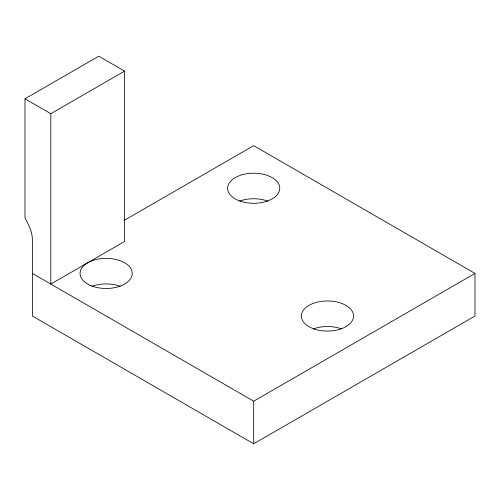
<?xml version="1.0" encoding="UTF-8"?>
<svg xmlns="http://www.w3.org/2000/svg" width="500" height="500" viewBox="0 0 500 500"><rect width="100%" height="100%" fill="white"/><g stroke="black" fill="none" stroke-linecap="round" stroke-linejoin="round"><path stroke-width="0.75" d="M124.138 220.45L253.688 145.65L475 273.425L475 316.019L253.688 443.787L32.375 316.019L32.375 239.35C32.212 231.688 28.669 224.606 25 218.056L25 98.8L98.769 56.212L124.588 71.119L124.588 241.481L50.819 284.075L50.819 113.706L124.588 71.119M32.375 273.425L253.688 401.2L475 273.425M25 98.8L50.819 113.706M253.688 401.2L253.688 443.787M313.375 328.9A26.081 15.056 0 0 1 341.544 328.9M92.062 286.306A26.081 15.056 0 0 1 120.231 286.306M239.6 201.125A26.081 15.056 0 0 1 267.775 201.125M314.419 329.056A26.081 15.056 0 0 0 353.544 316.019A26.081 15.056 0 0 0 314.419 302.975A26.081 15.056 0 0 0 314.419 329.056M90.844 285.619A26.081 15.056 0 0 0 132.088 274.981A26.081 15.056 0 0 0 95.506 259.675A26.081 15.056 0 0 0 90.844 285.619M240.65 201.287A26.081 15.056 0 0 0 279.769 188.244A26.081 15.056 0 0 0 240.65 175.206A26.081 15.056 0 0 0 240.65 201.287"/></g></svg>
